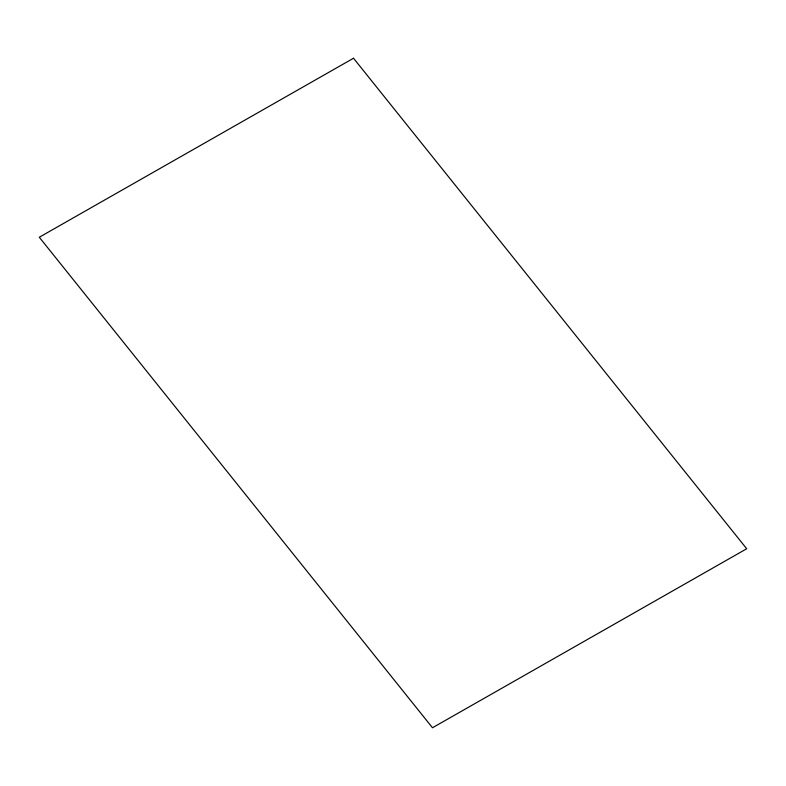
<?xml version="1.0" encoding="UTF-8"?>
<svg xmlns="http://www.w3.org/2000/svg" width="786" height="786" viewBox="0 0 786 786"><rect width="100%" height="100%" fill="white"/><g stroke="black" fill="none" stroke-linecap="round" stroke-linejoin="round"><path stroke-width="1.18" d="M353.513 58.243L39.3 237.244L432.487 727.757L746.7 548.756L353.513 58.243"/></g></svg>
